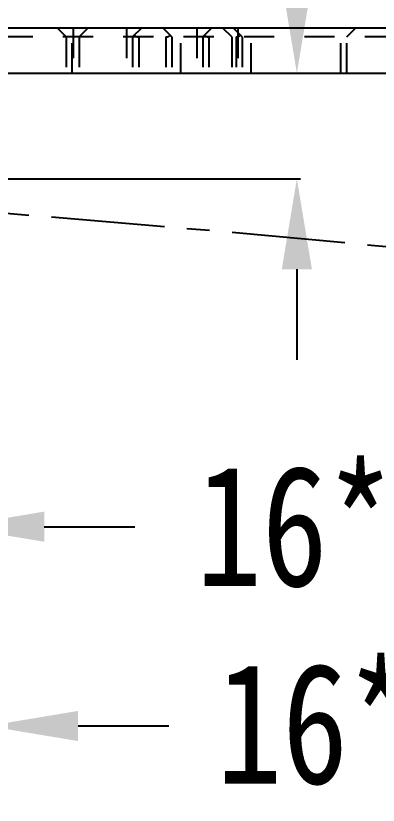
# Model space of a CAD drawing. Header units: inches. Extents: x 1246 to 1707, y -383 to -57.
# Drawn here: x 1591.23 to 1603.23, y -322.15 to -295.98 of the extents above; entities that cross this region are included whole.
import ezdxf

# ---------------------------------------------------------------- set-up
doc = ezdxf.new("R2010")
doc.units = ezdxf.units.IN
doc.header["$LTSCALE"] = 10
doc.header["$MEASUREMENT"] = 0
doc.header["$PDMODE"] = 3
doc.header["$PDSIZE"] = 0.3125
doc.linetypes.add('CENTER', pattern=[0.6, 0.375, -0.075, 0.075, -0.075])
doc.linetypes.add('HIDDEN', pattern=[0.2, 0.1, -0.1])
doc.layers.get('0').update_dxf_attribs({"linetype": 'CONTINUOUS'})
doc.layers.get('Defpoints').update_dxf_attribs({"linetype": 'CONTINUOUS'})
doc.layers.add('DEFAULT_2', color=8, linetype='HIDDEN')
doc.styles.get("Standard").update_dxf_attribs({"font": 'txt', "width": 0.8})
doc.dimstyles.get("Standard").update_dxf_attribs({"dimtxt": 4, "dimasz": 3, "dimexe": 0.125, "dimexo": 0.0625, "dimgap": 0.09, "dimtad": 0, "dimzin": 4, "dimdsep": 46, "dimtxsty": 'Standard', "dimcen": 0.09, "dimclrd": 4, "dimclre": 4, "dimclrt": 1, "dimadec": 0, "dimazin": 0, "dimtp": 0.01, "dimtm": 0.01, "dimtfac": 1, "dimtofl": 0, "dimtmove": 0, "dimatfit": 3, "dimfxl": 1, "dimtolj": 1, "dimtzin": 4, "dimarcsym": 0})

# ---------------------------------------------------------------- blocks, each defined once
blk = doc.blocks.new('*D22')
at = {"color": 4, "lineweight": -2}
for p, q in [((1586.091, -301.349), (1586.091, -319.646)), ((1590.291, -301.349), (1590.291, -319.646)), ((1583.091, -319.521), (1580.091, -319.521)), ((1593.291, -319.521), (1596.291, -319.521))]:
    blk.add_line(p, q, dxfattribs=at)
at = {"color": 4}
for points in [[(1583.091, -320.021), (1583.091, -319.021), (1586.091, -319.521)], [(1593.291, -319.021), (1593.291, -320.021), (1590.291, -319.521)]]:
    blk.add_solid(points, dxfattribs=at)
at = {"layer": 'Defpoints', "color": 0}
for p in [(1586.091, -301.286), (1590.291, -301.286), (1590.291, -319.521)]:
    blk.add_point(p, dxfattribs=at)
at = {"color": 2, "insert": (1606.019, -319.521), "char_height": 4, "attachment_point": 5}
blk.add_mtext('\\A1;16*%%C3{\\fSimSun|b0|i0|c134|p2;.0}', dxfattribs=at)
blk = doc.blocks.new('*D23')
at = {"color": 4, "lineweight": -2}
for p, q in [((1589.171, -301.272), (1589.171, -313.041)), ((1587.252, -301.449), (1587.252, -313.041)), ((1584.252, -312.916), (1581.252, -312.916)), ((1592.171, -312.916), (1595.171, -312.916))]:
    blk.add_line(p, q, dxfattribs=at)
at = {"color": 4}
for points in [[(1584.252, -313.416), (1584.252, -312.416), (1587.252, -312.916)], [(1592.171, -312.416), (1592.171, -313.416), (1589.171, -312.916)]]:
    blk.add_solid(points, dxfattribs=at)
at = {"layer": 'Defpoints', "color": 0}
for p in [(1587.252, -301.386), (1589.171, -301.21), (1589.171, -312.916)]:
    blk.add_point(p, dxfattribs=at)
at = {"color": 2, "insert": (1606.994, -312.916), "char_height": 4, "attachment_point": 5}
blk.add_mtext('\\A1;16*M2x1.6', dxfattribs=at)
blk = doc.blocks.new('*D24')
at = {"color": 4, "lineweight": -2}
for p, q in [((1600.535, -294.886), (1600.535, -291.886)), ((1590.911, -297.886), (1600.66, -297.886)), ((1590.048, -301.386), (1600.66, -301.386)), ((1600.535, -304.386), (1600.535, -307.386))]:
    blk.add_line(p, q, dxfattribs=at)
at = {"color": 4}
for points in [[(1600.035, -294.886), (1601.035, -294.886), (1600.535, -297.886)], [(1601.035, -304.386), (1600.035, -304.386), (1600.535, -301.386)]]:
    blk.add_solid(points, dxfattribs=at)
at = {"layer": 'Defpoints', "color": 0}
for p in [(1590.848, -297.886), (1600.535, -297.886), (1589.985, -301.386)]:
    blk.add_point(p, dxfattribs=at)
at = {"color": 2, "insert": (1600.535, -287.263), "char_height": 4, "attachment_point": 5, "rotation": 90}
blk.add_mtext('\\A1;3.50', dxfattribs=at)

msp = doc.modelspace()

# ---------------------------------------------------------------- linework, layer by layer
at = {"color": 7, "linetype": 'Continuous'}
for p, q in [((1319.631, -296.386), (1637.927, -296.386)), ((1319.631, -297.886), (1637.927, -297.886))]:
    msp.add_line(p, q, dxfattribs=at)
at = {"linetype": 'CENTER'}
msp.add_arc((1478.779, -1654.649), 1356.763, 83.263712, 96.736288, dxfattribs=at)
at = {"layer": 'DEFAULT_2', "color": 8, "linetype": 'HIDDEN'}
for p, q in [((1592.897, -296.686), (1592.597, -296.386)), ((1593.097, -297.886), (1593.097, -296.386)), ((1593.127, -296.386), (1593.127, -297.886)), ((1593.627, -296.386), (1593.327, -296.686)), ((1594.897, -296.386), (1594.897, -297.886)), ((1595.397, -296.386), (1595.097, -296.686)), ((1596.397, -296.686), (1596.097, -296.386)), ((1596.697, -297.886), (1596.697, -296.386)), ((1597.222, -296.386), (1597.222, -297.886)), ((1597.722, -296.386), (1597.422, -296.686)), ((1598.377, -296.686), (1598.077, -296.386)), ((1598.722, -296.686), (1598.422, -296.386)), ((1598.577, -296.386), (1598.577, -297.886)), ((1599.022, -297.886), (1599.022, -296.386)), ((1601.992, -297.886), (1601.992, -296.386)), ((1602.192, -296.686), (1602.492, -296.386)), ((1613.786, -296.686), (1326.897, -296.686)), ((1592.897, -296.686), (1592.897, -297.886)), ((1593.327, -296.686), (1593.327, -297.886)), ((1595.097, -296.686), (1595.097, -297.886)), ((1595.297, -296.686), (1595.297, -297.886)), ((1596.197, -296.686), (1596.197, -297.886)), ((1596.397, -296.686), (1596.397, -297.886)), ((1597.422, -296.686), (1597.422, -297.886)), ((1597.622, -296.686), (1597.622, -297.886)), ((1598.377, -296.686), (1598.377, -297.886)), ((1598.522, -296.686), (1598.522, -297.886)), ((1598.722, -296.686), (1598.722, -297.886)), ((1602.192, -297.886), (1602.192, -296.686))]:
    msp.add_line(p, q, dxfattribs=at)
for centre, major_axis, start_param, end_param in [((1595.297, -296.486), (0, 0.2), -3.926991, -3.141593), ((1595.297, -296.486), (0.2, 0), -2.356194, -1.570796), ((1596.197, -296.486), (0, 0.2), -3.141593, -2.356194), ((1596.197, -296.486), (0.2, 0), -1.307911, -0.785398), ((1597.622, -296.486), (0, 0.2), -3.926991, -3.141593), ((1598.522, -296.486), (0, 0.2), -3.141593, -2.356194)]:
    msp.add_ellipse(centre, major_axis=major_axis, ratio=1, start_param=start_param, end_param=end_param, dxfattribs=at)

# ---------------------------------------------------------------- dimensions: what is measured, and where the dimension line sits
dim = msp.add_linear_dim(base=(1600.535, -297.886), p1=(1589.985, -301.386), p2=(1590.848, -297.886), angle=90, dimstyle='Standard', override={"dimclrt": 2})
dim.commit()
dim.dimension.update_dxf_attribs({"geometry": '*D24', "text_midpoint": (1600.535, -287.263)})
for base, p1, p2, text, picture, middle in [((1590.291, -319.521), (1586.091, -301.286), (1590.291, -301.286), '16*%%C3{\\fSimSun|b0|i0|c134|p2;.0}', '*D22', (1606.019, -319.521)), ((1589.171, -312.916), (1587.252, -301.386), (1589.171, -301.21), '16*M2x1.6', '*D23', (1606.994, -312.916))]:
    dim = msp.add_linear_dim(base=base, p1=p1, p2=p2, text=text, dimstyle='Standard', override={"dimclrt": 2})
    dim.commit()
    dim.dimension.update_dxf_attribs({"geometry": picture, "text_midpoint": middle})

doc.saveas('drawing.dxf')
